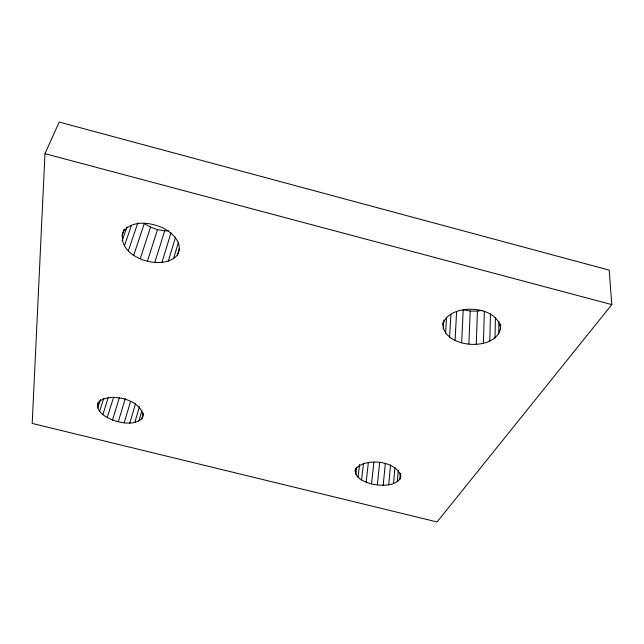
<?xml version="1.0" encoding="UTF-8"?>
<svg xmlns="http://www.w3.org/2000/svg" width="644" height="644" viewBox="0 0 644 644"><rect width="100%" height="100%" fill="white"/><g stroke="black" fill="none" stroke-linecap="round" stroke-linejoin="round"><path stroke-width="0.97" d="M442.967 322.411C441.108 349.966 502.401 352.84 500.654 323.956M498.689 334.188L498.915 321.453M495.019 338.003L495.429 317.476M489.802 341.046L490.454 313.918M483.411 343.131L484.352 311.052M476.278 344.129L477.437 311.116L482.396 310.352M468.864 343.985L470.217 311.028L463.189 309.796L461.651 342.721M44.975 153.683L32.2 423.43L437.075 521.946L611.8 304.604L609.176 270.134L59.176 122.054L44.975 153.683L611.8 304.604M455.091 340.41L456.596 311.495M449.609 337.206L450.913 314.272M445.576 333.294L446.534 317.331M443.257 328.939L443.821 319.947M355.512 468.357C353.379 477.574 364.415 482.082 371.54 483.942C380.854 485.753 392.671 486.751 399.827 479.281L400.343 473.284M397.308 481.704L398.282 470.74M393.508 483.58L394.957 467.673M388.694 484.787L390.562 464.96M383.18 485.262L385.321 463.487M377.336 484.972L379.67 462.239M371.54 483.942L373.866 462.215M366.17 482.235L368.36 462.489M361.582 479.965L363.498 463.173M358.064 477.268L359.569 464.413M355.866 474.33L356.696 467.399M97.993 402.935C95.368 411.653 105.874 417.183 112.507 420.017C121.7 423.092 133.614 425.62 141.769 418.85L143.379 413.207M138.919 421.015L141.881 410.695M134.838 422.464L139.458 406.549M129.806 423.092L135.578 403.466M124.163 229.312C112.346 255.885 161.58 273.064 177.285 255.201L179.225 248.64M355.158 471.336L355.995 468.486C366.009 457.522 397.09 460.822 400.866 476.471L399.827 479.281M173.534 258.743L178.42 242.361M124.163 422.875L130.563 401.413M118.271 421.828L125.33 398.523M168.285 261.223L175.546 237.185M161.894 262.494L171.03 232.734M112.507 420.017L119.39 397.646M107.25 417.562L113.658 397.05M154.785 262.478L164.687 230.85L168.648 230.834M102.847 414.607L108.16 397.815M147.412 261.19L157.506 229.602L164.687 230.85M99.595 411.355L103.781 398.274M97.727 408.014L100.44 399.594M140.239 258.711L150.551 227.147L144.256 223.629L133.743 255.185M128.333 250.838L137.776 223.001M124.381 245.952L131.408 225.521M122.175 240.832L127.021 226.889M121.885 235.825L124.228 229.417M442.847 324.407C449.271 301.875 500.372 304.974 500.565 329.849M97.381 404.81L98.613 401.961C110.221 391.882 141.535 399.546 143.185 416.088L141.769 418.85M177.285 255.201C184.337 243.44 171.634 231.631 161.499 227.308C149.633 222.333 132.656 220.087 123.576 231.277M470.217 311.028L477.437 311.116M150.551 227.147L157.506 229.602"/></g></svg>
